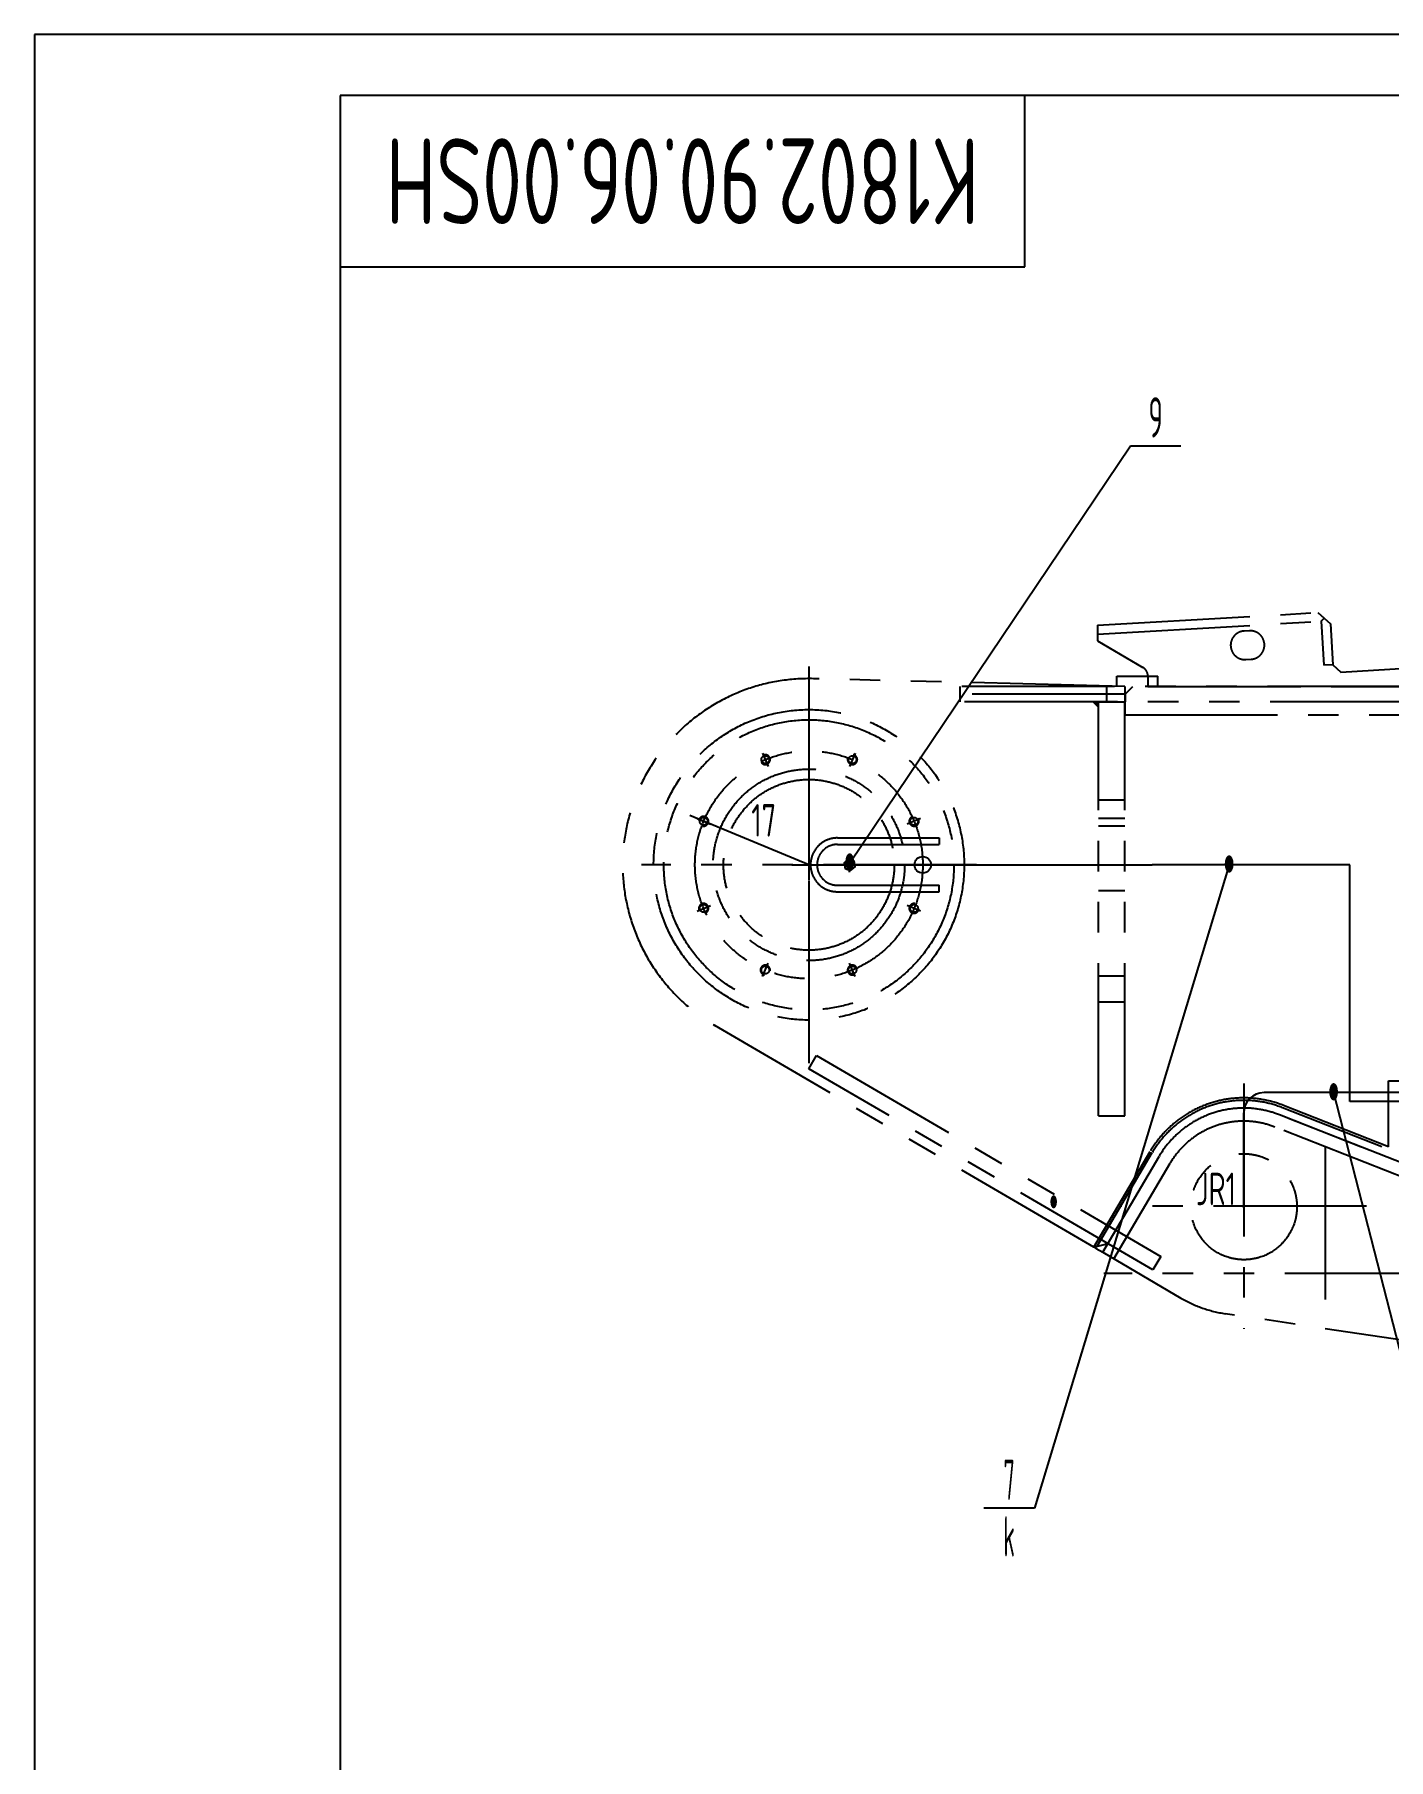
# Model space of a CAD drawing. Header units: millimetres. Extents: x 0 to 12600, y 0 to 8910.
# Drawn here: x 0 to 3323, y 4676 to 8910 of the extents above; entities that cross this region are included whole.
import ezdxf
from ezdxf.enums import TextEntityAlignment as Align

# ---------------------------------------------------------------- set-up
doc = ezdxf.new("R2010")
doc.units = ezdxf.units.MM
doc.header["$LTSCALE"] = 300
for name, pattern in [('F', [0.75, 0.5, -0.25]), ('G', [2, 1.25, -0.25, 0.25, -0.25]), ('K', [2.5, 1.25, -0.25, 0.25, -0.25, 0.25, -0.25])]:
    doc.linetypes.add(name, pattern=pattern)
for name, color, linetype in [('01', 7, 'Continuous'), ('02', 1, 'Continuous'), ('04', 2, 'F'), ('05', 4, 'G'), ('07', 6, 'K'), ('11', 3, 'Continuous')]:
    doc.layers.add(name, color=color, linetype=linetype)
doc.styles.get("Standard").update_dxf_attribs({"font": 'isocp', "width": 0.707, "bigfont": 'intecad.shx'})

# ---------------------------------------------------------------- blocks, each defined once
blk = doc.blocks.new('*U193', base_point=(251.96, 168.31))
at = {"layer": '01'}
for p, q in [((251.96, 168.31), (251.96, 182.31)), ((195.96, 168.31), (251.96, 168.31))]:
    blk.add_line(p, q, dxfattribs=at)
blk = doc.blocks.new('*U194')
at = {"layer": '01'}
for points in [[(415, 292), (25, 292)], [(25, 292), (25, 5)]]:
    blk.add_lwpolyline(points, dxfattribs=at)
at = {"layer": '02'}
for points in [[(420, 297), (0, 297)], [(0, 297), (0, 0)]]:
    blk.add_lwpolyline(points, dxfattribs=at)

msp = doc.modelspace()

# ---------------------------------------------------------------- hatches: boundary and pattern name
at = {"layer": '07', "linetype": 'K'}
h = msp.add_hatch(color=6, dxfattribs=at)
h.paths.add_polyline_path([(2611.3, 7265.4), (2611.3, 7272.1), (2607.5, 7272.1, -0.002384)], flags=16)
h.paths.add_polyline_path([(2607.5, 7272.1), (2604.8, 7272.1), (2604.8, 7265.6), (2611.3, 7259.1), (2611.3, 7265.4, 0.002384)])
h.paths.add_polyline_path([(2604.8, 7272.1), (2598.3, 7272.1), (2604.8, 7265.6)])

# ---------------------------------------------------------------- linework, layer by layer
at = {"layer": '01'}
for p, q in [((2000.3, 6872.2), (2742.8, 6872.1)), ((3227.9, 6872.1), (2742.8, 6872.1)), ((3227.9, 6291.1), (3227.9, 6872.1)), ((6724.4, 6313.1), (3017.3, 6313.1)), ((3322.6, 6342.4), (6730.6, 6342.4)), ((3322.6, 6180.1), (3322.6, 6342.4)), ((6706.7, 6291.1), (3227.9, 6291.1)), ((2967.3, 6030.7), (2967.3, 6263.1))]:
    msp.add_line(p, q, dxfattribs=at)
msp.add_lwpolyline([(2011.1, 6881.1), (1997.9, 6886), (1987.1, 6877.1), (1989.4, 6863.2), (2002.6, 6858.2), (2013.5, 6867.2)], close=True, dxfattribs=at)
at = {"layer": '01', "color": 7, "linetype": 'Continuous'}
msp.add_circle((2000.3, 6872.1), 6, dxfattribs=at)
at = {"layer": '01'}
msp.add_circle((2179.8, 6872.1), 20.3, dxfattribs=at)
msp.add_arc((3017.3, 6263.1), 50, 90, 180, dxfattribs=at)
at = {"layer": '02'}
for p, q in [((2000.5, 6877.1), (2689.3, 7900.8)), ((2689.3, 7900.8), (2813.3, 7900.8)), ((2931.6, 6872.1), (2453.8, 5293.5)), ((3188, 6313.1), (3449.2, 5293.5)), ((2453.8, 5293.5), (2329.8, 5293.5))]:
    msp.add_line(p, q, dxfattribs=at)
at = {"layer": '02', "color": 1, "linetype": 'Continuous'}
msp.add_circle((2000.3, 6872.1), 5, dxfattribs=at)
at = {"layer": '05'}
for p, q in [((1858.5, 6872.1), (2129.4, 6872.1)), ((2000.3, 6854), (2000.3, 6890.4))]:
    msp.add_line(p, q, dxfattribs=at)
at = {"layer": '07', "color": 6, "linetype": 'K'}
for p, q in [((2608.3, 7460.1), (3149.5, 7491.3)), ((2608.3, 7438.1), (3157.7, 7469.8)), ((2608.3, 7460.1), (2608.3, 7422.1)), ((3149.5, 7491.3), (3180.1, 7464)), ((3157.7, 7469.8), (3164.8, 7477.7)), ((3157.7, 7469.8), (3163.9, 7361.9)), ((3180.1, 7464), (3185.9, 7363.2)), ((2608.3, 7422.1), (2719.9, 7356.7)), ((2981.3, 7446.6), (2968.3, 7445.8)), ((2972.3, 7375.9), (2985.3, 7376.7)), ((1900.3, 7359.1), (1900.3, 6385.1)), ((2675.3, 7310.1), (1911.5, 7329)), ((2656.3, 7335.1), (2756.3, 7335.1)), ((2656.3, 7310.1), (2656.3, 7335.1)), ((2732.3, 7335.1), (2732.3, 7310.1)), ((2756.3, 7310.1), (2756.3, 7335.1)), ((3185.9, 7363.2), (3163.9, 7361.9)), ((3185.9, 7363.2), (3206, 7345.3)), ((3206, 7345.3), (3365.7, 7354.5)), ((1900.3, 7283.1), (1900.3, 6461.1)), ((4150.6, 7310.1), (2271.3, 7310.1)), ((2271.3, 7272.1), (2271.3, 7310.1)), ((2676.3, 7291.1), (2271.3, 7291.1)), ((2676.3, 7291.1), (2271.3, 7291.1)), ((2630.3, 7310.1), (2630.3, 7272.1)), ((2675.3, 7310.1), (2675.3, 7240.1)), ((2676.3, 7291.1), (2695.3, 7310.1)), ((2676.3, 7291.1), (2676.3, 7272.1)), ((2732.3, 7310.1), (4150.3, 7310.1)), ((3241.1, 7310.1), (3460.7, 7310.1)), ((4157.3, 7272.1), (2271.3, 7272.1)), ((2611.3, 7259.1), (2598.3, 7272.1)), ((2611.3, 7272.1), (2598.3, 7272.1)), ((2611.3, 6256.1), (2611.3, 7272.1)), ((2611.3, 7272.1), (2675.3, 7272.1)), ((2675.3, 6256.1), (2675.3, 7272.1)), ((2675.3, 7240.1), (4303.9, 7240.1)), ((1786.8, 7145.9), (1800.3, 7113.4)), ((2013.7, 7145.9), (2000.2, 7113.4)), ((2675.3, 7031.1), (2611.3, 7031.1)), ((1900.3, 6872.1), (1608.4, 6993)), ((1626.5, 6985.5), (1659, 6972)), ((2174.1, 6985.5), (2141.5, 6972)), ((2675.3, 6986.1), (2611.3, 6986.1)), ((2675.3, 6967.1), (2611.3, 6967.1)), ((1970.3, 6938.1), (2220.3, 6938.1)), ((1970.3, 6922.1), (2220.3, 6922.1)), ((2220.3, 6938.1), (2220.3, 6922.1)), ((2311.3, 6872.1), (1489.3, 6872.1)), ((1970.3, 6822.1), (2220.3, 6822.1)), ((2220.3, 6806.1), (2220.3, 6822.1)), ((1970.3, 6806.1), (2220.3, 6806.1)), ((2675.3, 6808.1), (2611.3, 6808.1)), ((1626.5, 6758.7), (1659, 6772.2)), ((2174.1, 6758.7), (2141.5, 6772.2)), ((1786.8, 6598.3), (1800.3, 6630.9)), ((2013.7, 6598.3), (2000.2, 6630.9)), ((2675.3, 6599.1), (2611.3, 6599.1)), ((2675.3, 6535.1), (2611.3, 6535.1)), ((2599.7, 5933.7), (1669.6, 6477.6)), ((1900.3, 6371.7), (1919.4, 6404.5)), ((1919.4, 6404.5), (2763.7, 5910.8)), ((2744.5, 5878), (1900.3, 6371.7)), ((2967.3, 6335.1), (2967.3, 5733.1)), ((3306.2, 6180.1), (3062.5, 6276.1)), ((3322.6, 6180.1), (3064.7, 6281.6)), ((2611.3, 6256.1), (2675.3, 6256.1)), ((3414.8, 6082.5), (3043.8, 6228.6)), ((3254.3, 6180.1), (3055.5, 6258.4)), ((3426.5, 6112.3), (3055.5, 6258.4)), ((2599.7, 5933.8), (2737.9, 6168.9)), ((2607.9, 5935.9), (2743.1, 6165.9)), ((2621.3, 5921.1), (2759.5, 6156.3)), ((2621.3, 5921.1), (2759.5, 6156.3)), ((2648.8, 5904.9), (2787.1, 6140)), ((3167.3, 6180), (3167.3, 5733.7)), ((2967.3, 6113.5), (2967.3, 6030.7)), ((2967.3, 6058.4), (2967.3, 6009.8)), ((3268.3, 6034.1), (2666.3, 6034.1)), ((2991.5, 6034.1), (2943, 6034.1)), ((2599.7, 5933.7), (2633.8, 5942.7)), ((2604.9, 5930.7), (2599.7, 5933.7)), ((2604.9, 5930.7), (2621.3, 5921.1)), ((2621.3, 5921.1), (2633.9, 5942.7)), ((2621.3, 5921.1), (2813.3, 5808.8)), ((2763.7, 5910.8), (2744.5, 5878)), ((10193.3, 5869.1), (2624.3, 5869.1)), ((3538.3, 5678.1), (2922, 5770.5))]:
    msp.add_line(p, q, dxfattribs=at)
for centre, radius in [((1900.3, 6872.1), 381), ((1900.3, 6872.1), 356), ((1900.3, 6872.1), 279.5), ((1793.3, 7130.3), 9.6), ((2007.2, 7130.3), 9.6), ((1900.3, 6872.1), 235), ((1900.3, 6872.1), 209.5), ((1642, 6979.1), 9.6), ((2158.5, 6979.1), 9.6), ((1642, 6765.2), 9.6), ((2158.5, 6765.2), 9.6), ((1793.3, 6613.9), 9.6), ((2007.2, 6613.9), 9.6), ((2967.9, 6033), 130)]:
    msp.add_circle(centre, radius, dxfattribs=at)
for centre, radius, start, end in [((2970.3, 7410.9), 35, 93.2994, 273.2994), ((2983.3, 7411.6), 35, 273.2994, 93.2994), ((1900.3, 6872.1), 457, 88.5853, 239.6831), ((2707.3, 7335.1), 25, 0, 59.626), ((1793.3, 7130.3), 12, 215, 125), ((2007.2, 7130.3), 12, 170, 80), ((1642, 6979.1), 12, 260, 170), ((2158.5, 6979.1), 12, 125, 35), ((1970.3, 6872.1), 66, 90, 270), ((1970.3, 6872.1), 50, 90, 270), ((1642, 6765.2), 12, 305, 215), ((2158.5, 6765.2), 12, 80, 350), ((1793.3, 6613.9), 12, 350, 260), ((2007.2, 6613.9), 12, 35, 305), ((2967.3, 6034.1), 266, 68.512, 149.5479), ((2967.3, 6034.1), 260, 68.512, 149.5479), ((2967.3, 6034.1), 241, 68.512, 149.5479), ((2967.3, 6034.1), 241, 68.512, 149.5479), ((2967.3, 6034.1), 209, 68.512, 149.5479), ((2967.3, 6072.1), 305, 239.6844, 261.4749)]:
    msp.add_arc(centre, radius, start, end, dxfattribs=at)

# ---------------------------------------------------------------- block references
at = {"layer": '01', "xscale": 30, "yscale": 30, "zscale": 30}
msp.add_blockref('*U194', (0, 0), dxfattribs=at)
at = {"layer": '04', "xscale": 30, "yscale": 30, "zscale": 30}
msp.add_blockref('*U193', (2430, 8340), dxfattribs=at)

# ---------------------------------------------------------------- texts
at = {"layer": '02', "width": 0.605172}
for p, p2 in [((1988.5, 6857.1), (2012.5, 6857.1)), ((2919.6, 6852.1), (2943.6, 6852.1)), ((3176, 6293.1), (3200, 6293.1))]:
    msp.add_text('\\M+5A1F1', height=40, dxfattribs=at).set_placement(p, p2, align=Align.FIT)
at = {"layer": '07', "color": 6, "linetype": 'K', "width": 0.605172}
msp.add_text('\\M+5A1F1', height=30, dxfattribs=at).set_placement((2492, 6028.6), (2510, 6028.6), align=Align.FIT)
at = {"layer": '11', "width": 0.696351}
msp.add_text('K1802.90.06.00SH', height=210, rotation=180, dxfattribs=at).set_placement((2318.1, 8655), (861.9, 8655), align=Align.FIT)
at = {"layer": '11'}
for s, width, p, p2 in [('9', 0.579528, (2733.5, 7920.8), (2769.1, 7920.8)), ('7', 0.514182, (2377.8, 5313.5), (2405.8, 5313.5)), ('k', 0.514182, (2377.8, 5174.5), (2405.8, 5174.5))]:
    msp.add_text(s, height=99, dxfattribs=dict(at, width=width)).set_placement(p, p2, align=Align.FIT)
at = {"layer": '11', "color": 3, "linetype": 'Continuous', "width": 0.707}
for s, p in [('17', (1759, 6941.3)), ('JR1', (2850.3, 6036.8))]:
    msp.add_text(s, height=80, dxfattribs=at).set_placement(p)

doc.saveas('drawing.dxf')
